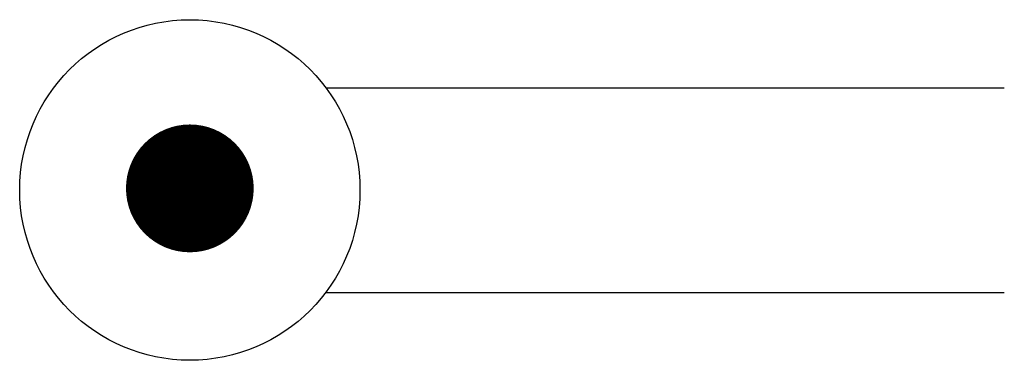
# Model space of a CAD drawing. Extents: x 652.72 to 662.35, y 55.93 to 59.26.
import ezdxf

# ---------------------------------------------------------------- set-up
doc = ezdxf.new("R2010")
doc.units = 0
doc.header["$LTSCALE"] = 5
doc.header["$MEASUREMENT"] = 0
doc.layers.add('11', color=1, linetype='CONTINUOUS')

msp = doc.modelspace()

# ---------------------------------------------------------------- linework, layer by layer
at = {"layer": '11'}
for p, q in [((662.3535, 58.5952), (655.7177, 58.5952)), ((655.7122, 56.5952), (662.3535, 56.5952))]:
    msp.add_line(p, q, dxfattribs=at)
at = {"layer": '11', "const_width": 0.625}
msp.add_lwpolyline([(654.0712, 57.6147, 1), (654.6962, 57.6147, 1)], format="xyb", close=True, dxfattribs=at)
at = {"layer": '11'}
msp.add_circle((654.3837, 57.5989), 1.665, dxfattribs=at)

doc.saveas('drawing.dxf')
